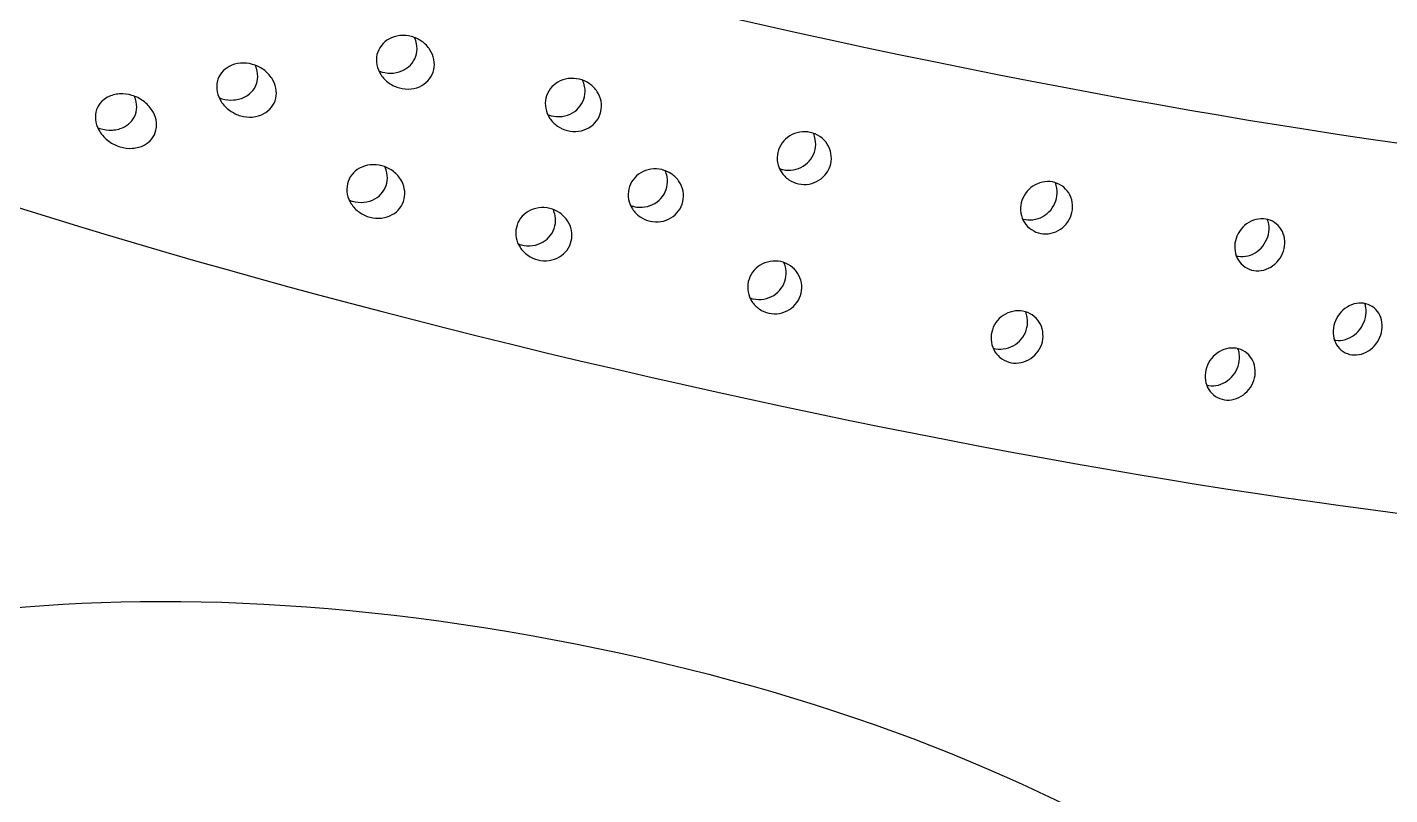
# Model space of a CAD drawing. Extents: x 527 to 611, y 788 to 934.
# Drawn here: x 569.282 to 571.164, y 826.217 to 827.277 of the extents above; entities that cross this region are included whole.
import ezdxf

# ---------------------------------------------------------------- set-up
doc = ezdxf.new("R2010")
doc.units = 0
doc.header["$MEASUREMENT"] = 0
doc.layers.add('1', color=4, linetype='Continuous')
doc.layers.add('DIM', color=3, linetype='Continuous')

# ---------------------------------------------------------------- blocks, each defined once
blk = doc.blocks.new('SUCTION')
at = {"layer": '1'}
for centre in [(0.5106, 0.0668), (0.0017, 0.059)]:
    blk.add_ellipse(centre, major_axis=(-0.0289, 1.8748), ratio=0.145722, start_param=3.141593, end_param=6.283185, dxfattribs=at)
at = {"layer": '1', "color": 3}
for points, knots in [([(0.49, 0.9747), (0.4854, 0.9746), (0.4805, 0.9754), (0.4712, 0.9786), (0.4669, 0.981), (0.4598, 0.9868), (0.4566, 0.9905), (0.452, 0.9987), (0.4507, 1.0031), (0.4498, 1.0114), (0.4503, 1.0159), (0.4532, 1.0241), (0.4557, 1.0279), (0.4616, 1.0338), (0.4654, 1.0364), (0.474, 1.0398), (0.4788, 1.0407), (0.4879, 1.0409), (0.4929, 1.0401), (0.5021, 1.0369), (0.5064, 1.0345), (0.5135, 1.0288), (0.5168, 1.0251), (0.5214, 1.017), (0.5228, 1.0126), (0.5236, 1.0043), (0.5231, 0.9998), (0.5202, 0.9915), (0.5177, 0.9877), (0.5117, 0.9817), (0.5079, 0.9792), (0.4993, 0.9757), (0.4945, 0.9748), (0.49, 0.9747)], [0, 0, 0, 0, 0.0138548, 0.0138548, 0.0277096, 0.0277096, 0.0421225, 0.0421225, 0.0565354, 0.0565354, 0.0710126, 0.0710126, 0.0854897, 0.0854897, 0.0993515, 0.0993515, 0.1132132, 0.1132132, 0.127075, 0.127075, 0.1409367, 0.1409367, 0.1554139, 0.1554139, 0.169891, 0.169891, 0.1843039, 0.1843039, 0.1987169, 0.1987169, 0.2125717, 0.2125717, 0.2264264, 0.2264264, 0.2264264, 0.2264264]), ([(0.509, 0.9802), (0.509, 0.9808), (0.509, 0.9814), (0.5085, 0.9862), (0.5071, 0.9906), (0.5024, 0.9987), (0.4992, 1.0024), (0.492, 1.0081), (0.4877, 1.0105), (0.4785, 1.0136), (0.4735, 1.0144), (0.4644, 1.0142), (0.4596, 1.0133), (0.4535, 1.0109), (0.4518, 1.01), (0.4501, 1.009)], [0.05447947, 0.05447947, 0.05447947, 0.05447947, 0.05665874, 0.05665874, 0.07120955, 0.07120955, 0.08576037, 0.08576037, 0.09961959, 0.09961959, 0.11347881, 0.11347881, 0.12733802, 0.12733802, 0.13333396, 0.13333396, 0.13333396, 0.13333396]), ([(0.5918, 0.8175), (0.5872, 0.8174), (0.5823, 0.8182), (0.573, 0.8215), (0.5688, 0.8241), (0.5618, 0.83), (0.5586, 0.8338), (0.5542, 0.8422), (0.5529, 0.8467), (0.5522, 0.8553), (0.5528, 0.8598), (0.5558, 0.8683), (0.5583, 0.8721), (0.5643, 0.8782), (0.5681, 0.8809), (0.5768, 0.8844), (0.5816, 0.8854), (0.5908, 0.8855), (0.5957, 0.8847), (0.6049, 0.8814), (0.6092, 0.8789), (0.6162, 0.873), (0.6194, 0.8693), (0.6238, 0.8609), (0.6251, 0.8564), (0.6259, 0.8479), (0.6253, 0.8433), (0.6223, 0.8348), (0.6197, 0.8309), (0.6137, 0.8248), (0.6099, 0.8221), (0.6012, 0.8185), (0.5964, 0.8175), (0.5918, 0.8175)], [0, 0, 0, 0, 0.0138713, 0.0138713, 0.0277426, 0.0277426, 0.0418409, 0.0418409, 0.0559392, 0.0559392, 0.0700768, 0.0700768, 0.0842144, 0.0842144, 0.0980898, 0.0980898, 0.1119652, 0.1119652, 0.1258405, 0.1258405, 0.1397159, 0.1397159, 0.1538535, 0.1538535, 0.1679911, 0.1679911, 0.1820894, 0.1820894, 0.1961877, 0.1961877, 0.210059, 0.210059, 0.2239303, 0.2239303, 0.2239303, 0.2239303]), ([(0.4086, 0.8146), (0.4041, 0.8146), (0.3991, 0.8154), (0.3899, 0.8187), (0.3856, 0.8212), (0.3786, 0.8272), (0.3755, 0.831), (0.3711, 0.8394), (0.3698, 0.8439), (0.3691, 0.8524), (0.3696, 0.857), (0.3727, 0.8655), (0.3752, 0.8693), (0.3812, 0.8754), (0.385, 0.8781), (0.3937, 0.8816), (0.3985, 0.8825), (0.4076, 0.8827), (0.4126, 0.8819), (0.4218, 0.8786), (0.4261, 0.8761), (0.4331, 0.8702), (0.4363, 0.8664), (0.4407, 0.8581), (0.442, 0.8536), (0.4427, 0.845), (0.4422, 0.8404), (0.4391, 0.832), (0.4366, 0.8281), (0.4306, 0.8219), (0.4267, 0.8193), (0.418, 0.8157), (0.4132, 0.8147), (0.4086, 0.8146)], [0, 0, 0, 0, 0.0138713, 0.0138713, 0.0277426, 0.0277426, 0.0418409, 0.0418409, 0.0559392, 0.0559392, 0.0700768, 0.0700768, 0.0842144, 0.0842144, 0.0980898, 0.0980898, 0.1119652, 0.1119652, 0.1258405, 0.1258405, 0.1397159, 0.1397159, 0.1538535, 0.1538535, 0.1679911, 0.1679911, 0.1820894, 0.1820894, 0.1961877, 0.1961877, 0.210059, 0.210059, 0.2239303, 0.2239303, 0.2239303, 0.2239303]), ([(0.4285, 0.8208), (0.4285, 0.8217), (0.4285, 0.8226), (0.428, 0.8278), (0.4267, 0.8323), (0.4223, 0.8407), (0.4191, 0.8444), (0.4121, 0.8503), (0.4078, 0.8528), (0.3986, 0.8561), (0.3936, 0.8568), (0.3845, 0.8567), (0.3797, 0.8558), (0.3732, 0.8531), (0.3712, 0.852), (0.3693, 0.8508)], [0.05294318, 0.05294318, 0.05294318, 0.05294318, 0.055987, 0.055987, 0.07015487, 0.07015487, 0.08432275, 0.08432275, 0.0981971, 0.0981971, 0.11207146, 0.11207146, 0.12594581, 0.12594581, 0.1327949, 0.1327949, 0.1327949, 0.1327949]), ([(0.6117, 0.8236), (0.6117, 0.8245), (0.6116, 0.8255), (0.6112, 0.8306), (0.6099, 0.8352), (0.6054, 0.8435), (0.6023, 0.8473), (0.5952, 0.8531), (0.5909, 0.8556), (0.5817, 0.8589), (0.5768, 0.8597), (0.5676, 0.8595), (0.5628, 0.8586), (0.5563, 0.856), (0.5543, 0.8549), (0.5525, 0.8536)], [0.05294318, 0.05294318, 0.05294318, 0.05294318, 0.055987, 0.055987, 0.07015487, 0.07015487, 0.08432275, 0.08432275, 0.0981971, 0.0981971, 0.11207146, 0.11207146, 0.12594581, 0.12594581, 0.1327949, 0.1327949, 0.1327949, 0.1327949]), ([(0.4281, 0.5148), (0.4235, 0.5148), (0.4186, 0.5156), (0.4094, 0.5191), (0.4052, 0.5218), (0.3984, 0.528), (0.3953, 0.532), (0.3912, 0.5407), (0.39, 0.5455), (0.3895, 0.5544), (0.3901, 0.5592), (0.3934, 0.568), (0.396, 0.572), (0.4021, 0.5784), (0.406, 0.5812), (0.4148, 0.585), (0.4196, 0.5859), (0.4288, 0.5861), (0.4337, 0.5853), (0.4429, 0.5818), (0.4472, 0.5791), (0.454, 0.5729), (0.457, 0.569), (0.4612, 0.5603), (0.4624, 0.5555), (0.4629, 0.5466), (0.4622, 0.5418), (0.459, 0.533), (0.4564, 0.5289), (0.4503, 0.5225), (0.4463, 0.5197), (0.4375, 0.5159), (0.4327, 0.5149), (0.4281, 0.5148)], [0, 0, 0, 0, 0.0138846, 0.0138846, 0.0277691, 0.0277691, 0.0416534, 0.0416534, 0.0555377, 0.0555377, 0.0694237, 0.0694237, 0.0833096, 0.0833096, 0.0971943, 0.0971943, 0.1110791, 0.1110791, 0.1249638, 0.1249638, 0.1388485, 0.1388485, 0.1527345, 0.1527345, 0.1666205, 0.1666205, 0.1805047, 0.1805047, 0.194389, 0.194389, 0.2082736, 0.2082736, 0.2221581, 0.2221581, 0.2221581, 0.2221581]), ([(0.6112, 0.5177), (0.6066, 0.5176), (0.6017, 0.5184), (0.5925, 0.5219), (0.5883, 0.5246), (0.5815, 0.5309), (0.5785, 0.5348), (0.5743, 0.5436), (0.5731, 0.5483), (0.5726, 0.5572), (0.5733, 0.562), (0.5765, 0.5708), (0.5791, 0.5749), (0.5852, 0.5813), (0.5892, 0.584), (0.5979, 0.5878), (0.6028, 0.5888), (0.6119, 0.5889), (0.6169, 0.5881), (0.6261, 0.5846), (0.6303, 0.5819), (0.6371, 0.5758), (0.6402, 0.5718), (0.6444, 0.5631), (0.6456, 0.5584), (0.646, 0.5494), (0.6454, 0.5447), (0.6421, 0.5358), (0.6395, 0.5318), (0.6334, 0.5253), (0.6294, 0.5225), (0.6206, 0.5187), (0.6158, 0.5177), (0.6112, 0.5177)], [0, 0, 0, 0, 0.0138846, 0.0138846, 0.0277691, 0.0277691, 0.0416534, 0.0416534, 0.0555377, 0.0555377, 0.0694237, 0.0694237, 0.0833096, 0.0833096, 0.0971943, 0.0971943, 0.1110791, 0.1110791, 0.1249638, 0.1249638, 0.1388485, 0.1388485, 0.1527345, 0.1527345, 0.1666205, 0.1666205, 0.1805047, 0.1805047, 0.194389, 0.194389, 0.2082736, 0.2082736, 0.2221581, 0.2221581, 0.2221581, 0.2221581]), ([(0.4489, 0.5218), (0.449, 0.5232), (0.449, 0.5245), (0.4487, 0.5302), (0.4475, 0.535), (0.4433, 0.5437), (0.4403, 0.5476), (0.4334, 0.5538), (0.4292, 0.5565), (0.42, 0.5599), (0.4151, 0.5608), (0.4059, 0.5606), (0.4011, 0.5596), (0.3942, 0.5567), (0.3919, 0.5554), (0.3897, 0.5538)], [0.05152079, 0.05152079, 0.05152079, 0.05152079, 0.05553775, 0.05553775, 0.06942391, 0.06942391, 0.08331008, 0.08331008, 0.09719486, 0.09719486, 0.11107963, 0.11107963, 0.12496441, 0.12496441, 0.13282261, 0.13282261, 0.13282261, 0.13282261]), ([(0.6321, 0.5247), (0.6321, 0.526), (0.6322, 0.5273), (0.6318, 0.5331), (0.6307, 0.5378), (0.6265, 0.5465), (0.6234, 0.5504), (0.6166, 0.5566), (0.6123, 0.5593), (0.6031, 0.5628), (0.5982, 0.5636), (0.589, 0.5634), (0.5842, 0.5625), (0.5773, 0.5595), (0.575, 0.5582), (0.5729, 0.5566)], [0.05152079, 0.05152079, 0.05152079, 0.05152079, 0.05553775, 0.05553775, 0.06942391, 0.06942391, 0.08331008, 0.08331008, 0.09719486, 0.09719486, 0.11107963, 0.11107963, 0.12496441, 0.12496441, 0.13282261, 0.13282261, 0.13282261, 0.13282261]), ([(0.4403, 0.1717), (0.4357, 0.1716), (0.4308, 0.1725), (0.4218, 0.1762), (0.4176, 0.179), (0.411, 0.1855), (0.408, 0.1897), (0.404, 0.1989), (0.403, 0.2039), (0.4027, 0.2133), (0.4035, 0.2183), (0.407, 0.2275), (0.4097, 0.2318), (0.416, 0.2385), (0.42, 0.2414), (0.4289, 0.2453), (0.4337, 0.2463), (0.4429, 0.2464), (0.4478, 0.2456), (0.4568, 0.2419), (0.461, 0.2392), (0.4677, 0.2327), (0.4706, 0.2285), (0.4746, 0.2194), (0.4757, 0.2144), (0.4759, 0.205), (0.4751, 0.2), (0.4716, 0.1907), (0.4689, 0.1864), (0.4626, 0.1797), (0.4586, 0.1767), (0.4497, 0.1728), (0.4448, 0.1718), (0.4403, 0.1717)], [0, 0, 0, 0, 0.0138754, 0.0138754, 0.0277508, 0.0277508, 0.0418876, 0.0418876, 0.0560244, 0.0560244, 0.070122, 0.070122, 0.0842195, 0.0842195, 0.0980909, 0.0980909, 0.1119622, 0.1119622, 0.1258335, 0.1258335, 0.1397049, 0.1397049, 0.1538024, 0.1538024, 0.1679, 0.1679, 0.1820368, 0.1820368, 0.1961736, 0.1961736, 0.210049, 0.210049, 0.2239244, 0.2239244, 0.2239244, 0.2239244]), ([(0.6234, 0.1745), (0.6188, 0.1745), (0.6139, 0.1753), (0.6049, 0.179), (0.6008, 0.1818), (0.5941, 0.1883), (0.5912, 0.1925), (0.5872, 0.2017), (0.5861, 0.2067), (0.5859, 0.2161), (0.5867, 0.2211), (0.5901, 0.2304), (0.5929, 0.2346), (0.5992, 0.2413), (0.6032, 0.2442), (0.612, 0.2481), (0.6169, 0.2491), (0.626, 0.2493), (0.6309, 0.2484), (0.64, 0.2448), (0.6441, 0.242), (0.6508, 0.2355), (0.6538, 0.2313), (0.6578, 0.2222), (0.6588, 0.2172), (0.6591, 0.2078), (0.6583, 0.2028), (0.6548, 0.1935), (0.652, 0.1892), (0.6457, 0.1825), (0.6417, 0.1796), (0.6328, 0.1756), (0.628, 0.1746), (0.6234, 0.1745)], [0, 0, 0, 0, 0.0138754, 0.0138754, 0.0277508, 0.0277508, 0.0418876, 0.0418876, 0.0560244, 0.0560244, 0.070122, 0.070122, 0.0842195, 0.0842195, 0.0980909, 0.0980909, 0.1119622, 0.1119622, 0.1258335, 0.1258335, 0.1397049, 0.1397049, 0.1538024, 0.1538024, 0.1679, 0.1679, 0.1820368, 0.1820368, 0.1961736, 0.1961736, 0.210049, 0.210049, 0.2239244, 0.2239244, 0.2239244, 0.2239244]), ([(0.4617, 0.1793), (0.4618, 0.1809), (0.4619, 0.1824), (0.4617, 0.1887), (0.4607, 0.1937), (0.4567, 0.2028), (0.4538, 0.207), (0.4471, 0.2135), (0.4429, 0.2163), (0.4339, 0.2199), (0.429, 0.2208), (0.4198, 0.2206), (0.415, 0.2196), (0.4078, 0.2165), (0.4053, 0.2149), (0.403, 0.2132)], [0.05151258, 0.05151258, 0.05151258, 0.05151258, 0.05608271, 0.05608271, 0.07020559, 0.07020559, 0.08432848, 0.08432848, 0.0981983, 0.0981983, 0.11206812, 0.11206812, 0.12593795, 0.12593795, 0.13438506, 0.13438506, 0.13438506, 0.13438506]), ([(0.6448, 0.1821), (0.645, 0.1837), (0.645, 0.1853), (0.6449, 0.1915), (0.6438, 0.1965), (0.6398, 0.2057), (0.6369, 0.2098), (0.6302, 0.2163), (0.6261, 0.2191), (0.617, 0.2228), (0.6121, 0.2236), (0.603, 0.2235), (0.5981, 0.2225), (0.591, 0.2193), (0.5884, 0.2178), (0.5862, 0.216)], [0.05151258, 0.05151258, 0.05151258, 0.05151258, 0.05608271, 0.05608271, 0.07020559, 0.07020559, 0.08432848, 0.08432848, 0.0981983, 0.0981983, 0.11206812, 0.11206812, 0.12593795, 0.12593795, 0.13438506, 0.13438506, 0.13438506, 0.13438506]), ([(0.5385, -0.0162), (0.534, -0.0163), (0.5291, -0.0154), (0.5202, -0.0117), (0.5161, -0.0088), (0.5095, -0.0022), (0.5066, 0.0022), (0.5027, 0.0116), (0.5017, 0.0168), (0.5016, 0.0264), (0.5025, 0.0316), (0.5061, 0.0411), (0.5089, 0.0455), (0.5153, 0.0524), (0.5193, 0.0553), (0.5282, 0.0593), (0.5331, 0.0603), (0.5422, 0.0605), (0.5471, 0.0596), (0.556, 0.0559), (0.5601, 0.0531), (0.5668, 0.0464), (0.5697, 0.0421), (0.5736, 0.0327), (0.5745, 0.0276), (0.5747, 0.0179), (0.5738, 0.0127), (0.5701, 0.0031), (0.5673, -0.0013), (0.5608, -0.0081), (0.5568, -0.0111), (0.548, -0.0151), (0.5431, -0.0162), (0.5385, -0.0162)], [0, 0, 0, 0, 0.0138608, 0.0138608, 0.0277216, 0.0277216, 0.0422229, 0.0422229, 0.0567241, 0.0567241, 0.0711596, 0.0711596, 0.0855951, 0.0855951, 0.0994487, 0.0994487, 0.1133024, 0.1133024, 0.127156, 0.127156, 0.1410097, 0.1410097, 0.1554452, 0.1554452, 0.1698806, 0.1698806, 0.1843819, 0.1843819, 0.1988832, 0.1988832, 0.212744, 0.212744, 0.2266048, 0.2266048, 0.2266048, 0.2266048]), ([(0.5601, -0.0084), (0.5602, -0.0068), (0.5603, -0.0052), (0.5603, 0.0012), (0.5593, 0.0064), (0.5554, 0.0158), (0.5525, 0.0202), (0.5459, 0.0268), (0.5418, 0.0297), (0.5328, 0.0334), (0.528, 0.0342), (0.5188, 0.0341), (0.514, 0.0331), (0.5068, 0.0298), (0.5042, 0.0282), (0.5019, 0.0264)], [0.05216595, 0.05216595, 0.05216595, 0.05216595, 0.05687262, 0.05687262, 0.07137622, 0.07137622, 0.08587982, 0.08587982, 0.09972982, 0.09972982, 0.11357982, 0.11357982, 0.12742982, 0.12742982, 0.13602531, 0.13602531, 0.13602531, 0.13602531]), ([(0.4438, -0.1574), (0.4393, -0.1574), (0.4344, -0.1565), (0.4256, -0.1528), (0.4216, -0.1499), (0.415, -0.1431), (0.4121, -0.1387), (0.4083, -0.1289), (0.4074, -0.1237), (0.4074, -0.1138), (0.4083, -0.1086), (0.4121, -0.0988), (0.4149, -0.0943), (0.4215, -0.0873), (0.4255, -0.0843), (0.4344, -0.0803), (0.4392, -0.0793), (0.4483, -0.0791), (0.4532, -0.08), (0.4621, -0.0838), (0.4661, -0.0866), (0.4727, -0.0934), (0.4756, -0.0978), (0.4794, -0.1075), (0.4803, -0.1127), (0.4803, -0.1226), (0.4794, -0.1279), (0.4756, -0.1377), (0.4727, -0.1422), (0.4661, -0.1492), (0.4621, -0.1522), (0.4533, -0.1562), (0.4484, -0.1573), (0.4438, -0.1574)], [0, 0, 0, 0, 0.0138463, 0.0138463, 0.0276926, 0.0276926, 0.04258, 0.04258, 0.0574675, 0.0574675, 0.0722657, 0.0722657, 0.0870638, 0.0870638, 0.1008999, 0.1008999, 0.114736, 0.114736, 0.1285721, 0.1285721, 0.1424082, 0.1424082, 0.1572063, 0.1572063, 0.1720044, 0.1720044, 0.1868919, 0.1868919, 0.2017794, 0.2017794, 0.2156257, 0.2156257, 0.229472, 0.229472, 0.229472, 0.229472]), ([(0.627, -0.1545), (0.6224, -0.1546), (0.6176, -0.1537), (0.6087, -0.1499), (0.6047, -0.1471), (0.5982, -0.1403), (0.5953, -0.1358), (0.5915, -0.1261), (0.5905, -0.1209), (0.5905, -0.111), (0.5914, -0.1057), (0.5952, -0.0959), (0.5981, -0.0914), (0.6046, -0.0845), (0.6086, -0.0815), (0.6175, -0.0775), (0.6223, -0.0764), (0.6315, -0.0763), (0.6363, -0.0772), (0.6452, -0.081), (0.6492, -0.0838), (0.6558, -0.0905), (0.6587, -0.095), (0.6625, -0.1046), (0.6635, -0.1099), (0.6635, -0.1197), (0.6625, -0.125), (0.6587, -0.1349), (0.6558, -0.1394), (0.6493, -0.1464), (0.6453, -0.1494), (0.6364, -0.1534), (0.6316, -0.1545), (0.627, -0.1545)], [0, 0, 0, 0, 0.0138463, 0.0138463, 0.0276926, 0.0276926, 0.04258, 0.04258, 0.0574675, 0.0574675, 0.0722657, 0.0722657, 0.0870638, 0.0870638, 0.1008999, 0.1008999, 0.114736, 0.114736, 0.1285721, 0.1285721, 0.1424082, 0.1424082, 0.1572063, 0.1572063, 0.1720044, 0.1720044, 0.1868919, 0.1868919, 0.2017794, 0.2017794, 0.2156257, 0.2156257, 0.229472, 0.229472, 0.229472, 0.229472]), ([(0.4654, -0.1495), (0.4656, -0.1478), (0.4657, -0.1462), (0.4657, -0.1397), (0.4648, -0.1345), (0.461, -0.1247), (0.4581, -0.1203), (0.4515, -0.1135), (0.4475, -0.1106), (0.4386, -0.1069), (0.4338, -0.106), (0.4246, -0.1061), (0.4198, -0.1072), (0.4126, -0.1105), (0.41, -0.1121), (0.4077, -0.1139)], [0.05298666, 0.05298666, 0.05298666, 0.05298666, 0.05772049, 0.05772049, 0.07263637, 0.07263637, 0.08755225, 0.08755225, 0.10138253, 0.10138253, 0.1152128, 0.1152128, 0.12904308, 0.12904308, 0.13767704, 0.13767704, 0.13767704, 0.13767704]), ([(0.6485, -0.1466), (0.6487, -0.145), (0.6488, -0.1434), (0.6488, -0.1369), (0.6479, -0.1316), (0.6441, -0.1219), (0.6412, -0.1174), (0.6346, -0.1107), (0.6306, -0.1078), (0.6218, -0.1041), (0.6169, -0.1032), (0.6078, -0.1033), (0.6029, -0.1044), (0.5958, -0.1076), (0.5932, -0.1093), (0.5908, -0.1111)], [0.05298666, 0.05298666, 0.05298666, 0.05298666, 0.05772049, 0.05772049, 0.07263637, 0.07263637, 0.08755225, 0.08755225, 0.10138253, 0.10138253, 0.1152128, 0.1152128, 0.12904308, 0.12904308, 0.13767704, 0.13767704, 0.13767704, 0.13767704]), ([(0.441, -0.3983), (0.4364, -0.3983), (0.4317, -0.3974), (0.423, -0.3935), (0.4191, -0.3907), (0.4126, -0.3837), (0.4098, -0.379), (0.4061, -0.3688), (0.4053, -0.3633), (0.4055, -0.3531), (0.4065, -0.3476), (0.4105, -0.3373), (0.4135, -0.3326), (0.4203, -0.3254), (0.4243, -0.3224), (0.4331, -0.3183), (0.4379, -0.3173), (0.447, -0.3171), (0.4518, -0.3181), (0.4605, -0.3219), (0.4645, -0.3247), (0.471, -0.3317), (0.4739, -0.3363), (0.4776, -0.3465), (0.4784, -0.3519), (0.4782, -0.3622), (0.4771, -0.3677), (0.4731, -0.378), (0.47, -0.3828), (0.4632, -0.39), (0.4592, -0.393), (0.4504, -0.3971), (0.4456, -0.3982), (0.441, -0.3983)], [0, 0, 0, 0, 0.0138155, 0.0138155, 0.0276309, 0.0276309, 0.043476, 0.043476, 0.059321, 0.059321, 0.075022, 0.075022, 0.090723, 0.090723, 0.1045202, 0.1045202, 0.1183174, 0.1183174, 0.1321146, 0.1321146, 0.1459118, 0.1459118, 0.1616127, 0.1616127, 0.1773137, 0.1773137, 0.1931588, 0.1931588, 0.2090038, 0.2090038, 0.2228193, 0.2228193, 0.2366348, 0.2366348, 0.2366348, 0.2366348]), ([(0.6241, -0.3954), (0.6196, -0.3955), (0.6148, -0.3946), (0.6061, -0.3907), (0.6023, -0.3878), (0.5958, -0.3809), (0.5929, -0.3762), (0.5892, -0.366), (0.5884, -0.3605), (0.5886, -0.3502), (0.5896, -0.3447), (0.5936, -0.3345), (0.5967, -0.3297), (0.6034, -0.3226), (0.6074, -0.3196), (0.6163, -0.3155), (0.6211, -0.3144), (0.6302, -0.3143), (0.635, -0.3152), (0.6437, -0.319), (0.6476, -0.3219), (0.6541, -0.3288), (0.657, -0.3335), (0.6607, -0.3436), (0.6615, -0.3491), (0.6613, -0.3594), (0.6603, -0.3649), (0.6562, -0.3752), (0.6531, -0.38), (0.6464, -0.3871), (0.6424, -0.3902), (0.6335, -0.3943), (0.6287, -0.3954), (0.6241, -0.3954)], [0, 0, 0, 0, 0.0138155, 0.0138155, 0.0276309, 0.0276309, 0.043476, 0.043476, 0.059321, 0.059321, 0.075022, 0.075022, 0.090723, 0.090723, 0.1045202, 0.1045202, 0.1183174, 0.1183174, 0.1321146, 0.1321146, 0.1459118, 0.1459118, 0.1616127, 0.1616127, 0.1773137, 0.1773137, 0.1931588, 0.1931588, 0.2090038, 0.2090038, 0.2228193, 0.2228193, 0.2366348, 0.2366348, 0.2366348, 0.2366348]), ([(0.4624, -0.3903), (0.4625, -0.3888), (0.4626, -0.3873), (0.4628, -0.3807), (0.462, -0.3751), (0.4583, -0.3649), (0.4555, -0.3602), (0.449, -0.3532), (0.4451, -0.3503), (0.4364, -0.3465), (0.4316, -0.3456), (0.4225, -0.3457), (0.4177, -0.3468), (0.4106, -0.3501), (0.408, -0.3517), (0.4057, -0.3536)], [0.05527731, 0.05527731, 0.05527731, 0.05527731, 0.05987506, 0.05987506, 0.07583478, 0.07583478, 0.09179451, 0.09179451, 0.10558106, 0.10558106, 0.1193676, 0.1193676, 0.13315415, 0.13315415, 0.14170505, 0.14170505, 0.14170505, 0.14170505]), ([(0.6455, -0.3875), (0.6457, -0.386), (0.6458, -0.3845), (0.6459, -0.3778), (0.6452, -0.3723), (0.6415, -0.3621), (0.6386, -0.3573), (0.6321, -0.3504), (0.6282, -0.3475), (0.6196, -0.3437), (0.6148, -0.3427), (0.6057, -0.3429), (0.6009, -0.344), (0.5937, -0.3473), (0.5911, -0.3489), (0.5888, -0.3508)], [0.05527731, 0.05527731, 0.05527731, 0.05527731, 0.05987506, 0.05987506, 0.07583478, 0.07583478, 0.09179451, 0.09179451, 0.10558106, 0.10558106, 0.1193676, 0.1193676, 0.13315415, 0.13315415, 0.14170505, 0.14170505, 0.14170505, 0.14170505]), ([(0.5298, -0.6037), (0.5252, -0.6038), (0.5205, -0.6028), (0.5121, -0.5989), (0.5084, -0.596), (0.5019, -0.5889), (0.499, -0.5839), (0.4955, -0.5732), (0.4947, -0.5675), (0.4951, -0.5568), (0.4963, -0.5511), (0.5006, -0.5403), (0.5038, -0.5353), (0.5108, -0.528), (0.5147, -0.525), (0.5235, -0.5209), (0.5283, -0.5198), (0.5374, -0.5197), (0.5421, -0.5206), (0.5506, -0.5245), (0.5544, -0.5274), (0.5609, -0.5344), (0.5638, -0.5394), (0.5673, -0.55), (0.5681, -0.5557), (0.5677, -0.5664), (0.5665, -0.5721), (0.5621, -0.583), (0.5589, -0.588), (0.5519, -0.5953), (0.5479, -0.5984), (0.5391, -0.6025), (0.5343, -0.6036), (0.5298, -0.6037)], [0, 0, 0, 0, 0.0137869, 0.0137869, 0.0275738, 0.0275738, 0.0446423, 0.0446423, 0.0617107, 0.0617107, 0.0785623, 0.0785623, 0.0954139, 0.0954139, 0.1091701, 0.1091701, 0.1229264, 0.1229264, 0.1366826, 0.1366826, 0.1504388, 0.1504388, 0.1672904, 0.1672904, 0.184142, 0.184142, 0.2012104, 0.2012104, 0.2182789, 0.2182789, 0.2320658, 0.2320658, 0.2458527, 0.2458527, 0.2458527, 0.2458527]), ([(0.5507, -0.5959), (0.5509, -0.5946), (0.551, -0.5933), (0.5513, -0.5866), (0.5506, -0.5808), (0.5471, -0.57), (0.5442, -0.565), (0.5377, -0.5578), (0.534, -0.5549), (0.5256, -0.5511), (0.5209, -0.5501), (0.5118, -0.5503), (0.507, -0.5514), (0.5, -0.5547), (0.4975, -0.5563), (0.4953, -0.558)], [0.05855005, 0.05855005, 0.05855005, 0.05855005, 0.06274523, 0.06274523, 0.08007431, 0.08007431, 0.09740339, 0.09740339, 0.1111441, 0.1111441, 0.12488481, 0.12488481, 0.13862551, 0.13862551, 0.14691934, 0.14691934, 0.14691934, 0.14691934]), ([(0.6104, -0.7565), (0.6058, -0.7566), (0.6012, -0.7556), (0.5929, -0.7517), (0.5893, -0.7488), (0.5829, -0.7416), (0.58, -0.7364), (0.5766, -0.7252), (0.5759, -0.7192), (0.5765, -0.7082), (0.5777, -0.7022), (0.5823, -0.6911), (0.5857, -0.6858), (0.5929, -0.6784), (0.5968, -0.6754), (0.6055, -0.6712), (0.6103, -0.6701), (0.6193, -0.67), (0.624, -0.6709), (0.6323, -0.6748), (0.636, -0.6777), (0.6425, -0.6849), (0.6453, -0.6901), (0.6488, -0.7012), (0.6494, -0.7071), (0.6489, -0.7181), (0.6476, -0.7241), (0.6429, -0.7354), (0.6395, -0.7407), (0.6323, -0.7482), (0.6284, -0.7512), (0.6197, -0.7553), (0.6149, -0.7565), (0.6104, -0.7565)], [0, 0, 0, 0, 0.0137694, 0.0137694, 0.0275389, 0.0275389, 0.045875, 0.045875, 0.0642111, 0.0642111, 0.0822466, 0.0822466, 0.1002822, 0.1002822, 0.114005, 0.114005, 0.1277279, 0.1277279, 0.1414507, 0.1414507, 0.1551736, 0.1551736, 0.1732091, 0.1732091, 0.1912446, 0.1912446, 0.2095807, 0.2095807, 0.2279168, 0.2279168, 0.2416863, 0.2416863, 0.2554557, 0.2554557, 0.2554557, 0.2554557]), ([(0.6308, -0.749), (0.6309, -0.7479), (0.631, -0.7469), (0.6314, -0.7402), (0.6309, -0.7342), (0.6275, -0.7229), (0.6246, -0.7176), (0.6181, -0.7103), (0.6145, -0.7074), (0.6063, -0.7035), (0.6017, -0.7025), (0.5926, -0.7027), (0.5879, -0.7038), (0.581, -0.7071), (0.5787, -0.7086), (0.5765, -0.7102)], [0.06228793, 0.06228793, 0.06228793, 0.06228793, 0.06587176, 0.06587176, 0.08466047, 0.08466047, 0.10344918, 0.10344918, 0.11715342, 0.11715342, 0.13085765, 0.13085765, 0.14456189, 0.14456189, 0.15250533, 0.15250533, 0.15250533, 0.15250533])]:
    blk.add_open_spline(points, degree=3, knots=knots, dxfattribs=at)
blk = doc.blocks.new('2018 FLAIR')
at = {"layer": '1'}
blk.add_ellipse((43.0222, 22.5894), major_axis=(1.2286, -0.2303), ratio=0.390628, dxfattribs=at)
at = {"layer": 'DIM', "rotation": 256.2324705986574}
blk.add_blockref('SUCTION', (43.3615, 24.2106), dxfattribs=at)

msp = doc.modelspace()

# ---------------------------------------------------------------- block references
at = {"layer": '1'}
msp.add_blockref('2018 FLAIR', (526.8953, 803.3624), dxfattribs=at)

doc.saveas('drawing.dxf')
